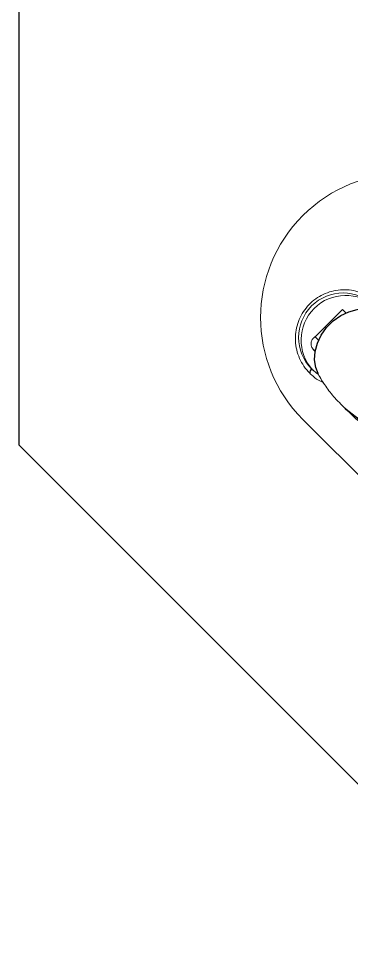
# Model space of a CAD drawing. Header units: millimetres. Extents: x -635 to 515, y -448 to 489.
# Drawn here: x -635 to -570.4, y -447.5 to -265 of the extents above; entities that cross this region are included whole.
import ezdxf

# ---------------------------------------------------------------- set-up
doc = ezdxf.new("R2010")
doc.units = ezdxf.units.MM

msp = doc.modelspace()

# ---------------------------------------------------------------- linework, layer by layer
at = {"color": 7, "linetype": 'Continuous', "lineweight": 25}
for p, q in [((-634.978, 203.251), (-634.978, -347.791)), ((-571.56, -340.709), (-571.053, -341.207)), ((-634.978, -347.791), (-535.247, -447.523))]:
    msp.add_line(p, q, dxfattribs=at)
at = {"color": 144, "linetype": 'Continuous', "lineweight": 18}
for p, q in [((-572.105, -321.488), (-577.39, -326.773)), ((-572.105, -321.488), (-571.463, -322.131)), ((-576.872, -334.042), (-578.082, -333.035)), ((-571.573, -340.723), (-571.076, -341.238)), ((-579.794, -342.841), (-530.297, -392.339))]:
    msp.add_line(p, q, dxfattribs=at)
at = {"color": 8, "linetype": 'Continuous', "lineweight": 25}
for p, q in [((-577.39, -326.773), (-576.721, -327.442)), ((-577.391, -329.577), (-577.858, -329.111))]:
    msp.add_line(p, q, dxfattribs=at)
at = {"color": 7, "linetype": 'Continuous', "lineweight": 25, "flags": 128}
msp.add_lwpolyline([(-576.816, -333.949), (-577.277, -332.782), (-577.512, -331.268), (-577.406, -329.661), (-576.965, -328.033), (-576.207, -326.454), (-575.165, -324.992), (-573.886, -323.713), (-572.425, -322.672), (-570.845, -321.914), (-569.217, -321.472), (-567.61, -321.366), (-566.096, -321.601), (-564.919, -322.068)], dxfattribs=at)
at = {"color": 144, "linetype": 'Continuous', "lineweight": 18}
for centre, radius, start, end in [((-559.995, -323.042), 28, 45, 225), ((-571.959, -326.919), 8.654, 45.03039, 224.96961), ((-571.475, -327.403), 8.654, 47.29713, 222.70287), ((-558.515, -325.938), 19.7, 225.12742, 241.8513)]:
    msp.add_arc(centre, radius, start, end, dxfattribs=at)
at = {"color": 8, "linetype": 'Continuous', "lineweight": 25}
msp.add_arc((-577.273, -333.874), 1.165, 133.95836, 180.07166, dxfattribs=at)
at = {"color": 144, "linetype": 'Continuous', "lineweight": 18}
for points, knots in [([(-565.003, -320.44), (-565.108, -320.338), (-565.627, -319.833), (-566.676, -319.046), (-568.231, -318.26), (-569.902, -317.771), (-571.631, -317.592), (-573.361, -317.728), (-575.036, -318.174), (-576.6, -318.914), (-578.003, -319.924), (-579.2, -321.171), (-580.153, -322.615), (-580.83, -324.208), (-581.208, -325.9), (-581.274, -327.634), (-581.026, -329.356), (-580.466, -331.002), (-579.623, -332.554), (-578.837, -333.43), (-578.438, -333.875)], [0, 0, 0, 0, 0.01478704, 0.07325941, 0.13168973, 0.18993159, 0.24793927, 0.30569675, 0.36322019, 0.42055662, 0.47777853, 0.53497463, 0.59223437, 0.64961539, 0.70718562, 0.76498725, 0.82303121, 0.8812963, 0.93973275, 1, 1, 1, 1]), ([(-577.39, -326.773), (-577.429, -326.799), (-577.502, -326.849), (-577.6, -326.927), (-577.683, -327.002), (-577.753, -327.073), (-577.811, -327.138), (-577.915, -327.266), (-578.04, -327.463), (-578.156, -327.762), (-578.207, -328.077), (-578.188, -328.368), (-578.13, -328.601), (-578.061, -328.781), (-577.972, -328.952), (-577.895, -329.059), (-577.858, -329.111)], [0, 0, 0, 0, 0.0535736, 0.1023968, 0.1464675, 0.185786, 0.2203538, 0.2501737, 0.3837132, 0.4995746, 0.631591, 0.7494131, 0.8159378, 0.8796079, 0.940818, 1, 1, 1, 1]), ([(-578.438, -333.875), (-578.333, -333.977), (-577.813, -334.48), (-576.942, -335.169), (-576.077, -335.572), (-575.738, -335.73)], [0, 0, 0, 0, 0.133241, 0.6601159, 1, 1, 1, 1]), ([(-576.823, -333.929), (-576.816, -333.944), (-576.427, -334.8), (-575.355, -336.403), (-573.886, -338.398), (-572.794, -339.472), (-572.384, -339.875)], [0, 0, 0, 0, 0.0068256, 0.3892054, 0.7704874, 1, 1, 1, 1]), ([(-572.384, -339.875), (-572.128, -340.145), (-571.229, -341.091), (-569.473, -342.446), (-567.735, -343.641), (-566.702, -344.142), (-566.468, -344.256)], [0, 0, 0, 0, 0.1493511, 0.5244589, 0.892008, 1, 1, 1, 1]), ([(-571.053, -341.207), (-570.631, -341.633), (-569.518, -342.76), (-567.688, -344.198), (-566.24, -345.082), (-565.621, -345.46)], [0, 0, 0, 0, 0.258274, 0.6825408, 1, 1, 1, 1])]:
    msp.add_open_spline(points, degree=3, knots=knots, dxfattribs=at)
msp.add_open_spline([(-577.858, -329.111), (-577.726, -329.284), (-577.589, -329.46), (-577.448, -329.641)], degree=3, dxfattribs=at)

doc.saveas('drawing.dxf')
